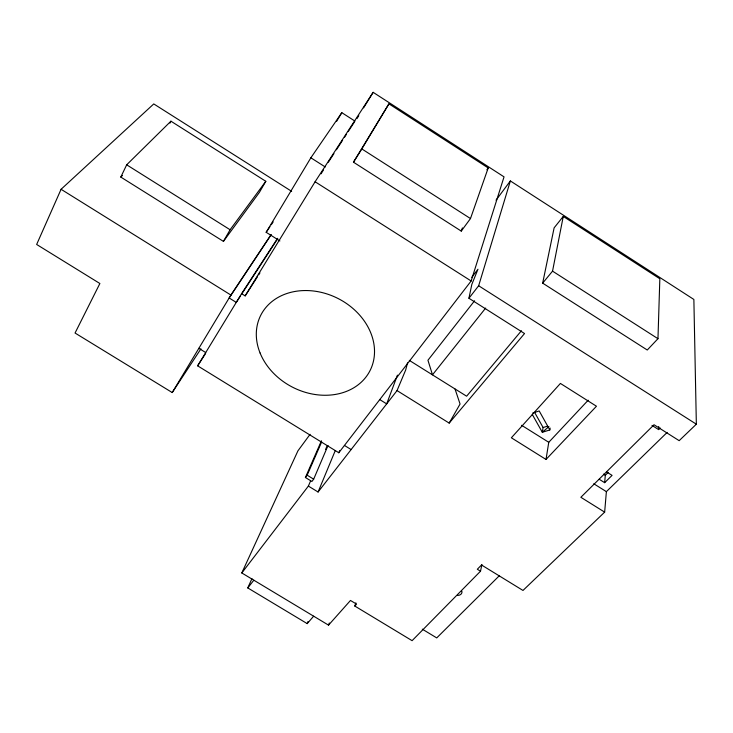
<?xml version="1.0" encoding="UTF-8"?>
<svg xmlns="http://www.w3.org/2000/svg" width="733" height="733" viewBox="0 0 733 733"><rect width="100%" height="100%" fill="white"/><g stroke="black" fill="none" stroke-linecap="round" stroke-linejoin="round"><path stroke-width="1.1" d="M651.994 425.397L658.619 429.593L658.701 426.478M657.968 338.701L659.837 278.769L563.265 216.418L554.121 227.853L542.658 283.14L647.266 350.017L657.968 338.701L552.545 271.146L563.265 216.418M355.862 602.865L354.818 606.054L412.093 640.669L480.509 571.209L477.32 569.257L481.508 564.987L522.986 590.45L604.652 512.129L606.383 491.641L667.131 432.433M599.2 479.263L604.652 482.68L605.302 475.277L608.243 472.364M532.268 414.429L542.31 432.268L549.832 429.95L550.135 428.063M546.012 459.454L596.46 406.229L560.406 383.432L511.359 437.784L546.012 459.454L548.76 442.301L588.196 400.2M534.76 412.661L543.107 427.531L542.31 432.268L548.935 426.624M407.548 362.853L405.679 370.009L397.039 390.588L449.182 423.097L524.535 333.533L468.928 298.258L471.823 284.422L477.953 269.249L471.759 277.312M480.509 571.209L481.92 564.52M468.928 298.258L478.658 285.76L510.36 180.941L693.867 299.458L696.35 424.187L679.161 440.67L654.028 424.755L580.857 497.286L604.652 512.129M471.145 280.986L504.038 176.864L373.143 92.331L315.098 181.766L245.161 295.894L241.588 293.667L197.635 365.831L338.811 452.756L471.145 280.986L315.098 181.766M310.077 434.33L297.937 450.832L241.798 572.959L328.531 625.139L329.282 622.986M470.485 218.562L488.205 167.949L388.93 103.839L353.471 162.195L461.259 231.097L470.485 218.562L361.827 148.936L388.93 103.839M461.259 231.097L462.404 227.899M251.96 578.584L247.781 587.93L307.209 623.627L308.007 621.483M397.442 375.149L386.685 403.892L379.767 399.595M338.811 452.756L339.681 450.639M310.636 480.83L308.382 486.08L318.076 492.008L335.183 450.795M321.439 440.78L305.404 477.504L311.901 481.48L313.669 479.171L328.027 445.49M325.608 449.402L326.927 446.296M305.404 477.504L307.164 475.186L321.668 441.889M291.642 191.331L153.765 103.93L61.077 189.288L36.65 244.465L99.88 283.506L75.05 333.029L172.228 392.549L200.952 348.807M120.798 177.074L126.681 164.815L170.926 121.192L265.813 181.298L259.4 192.376L223.428 241.386L120.798 177.074L122.411 175.462M169.964 123.126L170.926 121.192M449.182 423.097L460.067 404.03L455.046 389.04M223.428 241.386L230.098 229.75L265.813 181.298M279.896 240.946L266.161 232.297L310.865 157.797L341.816 112.671L354.983 121.128M172.228 392.549L230.904 295.06L270.816 235.027M336.493 121.495L341.816 112.671M321.091 173.794L323.482 169.9M356.998 118.581L358.794 115.667M363.577 107.888L373.143 92.331M353.471 162.195L361.827 148.936M245.161 295.894L257.466 276.753M258.703 274.838L259.931 272.923M197.635 365.831L205.643 353.434M240.598 295.738L236.264 302.399L229.154 297.974L271.302 234.551M241.835 293.832L277.725 238.601M328.366 162.204L333.936 153.609M336.42 149.789L342.604 140.232M344.464 137.373L346.315 134.506M348.175 131.638L354.36 122.09M241.588 293.667L277.578 238.326M266.161 232.297L269.982 226.644M271.256 224.756L273.162 221.925M486.886 169.772L488.205 167.949M496.021 200.201L510.36 180.941M241.798 572.959L308.382 486.08M318.076 492.008L397.039 390.588M247.781 587.93L253.838 580.197M474.572 300.787L427.944 360.242L432.488 374.82L485.667 308.062M542.658 283.14L552.545 271.146M521.429 330.748L466.619 396.205L409.307 360.379M307.209 623.627L313.66 616.187M328.531 625.139L350.484 600.455L356.55 604.12L354.818 606.054M499.2 575.854L436.74 637.912L422.29 629.152M604.652 482.68L612.073 475.378L606.594 471.933M658.619 429.593L660.241 427.999M532.735 413.009L539.204 410.956L549.832 429.95M543.107 427.531L547.386 426.212M307.164 475.186L313.669 479.171M198.854 348.312L205.716 352.555M344.446 445.435L351.134 449.558M61.077 189.288L230.904 295.06M603.497 474.15L605.302 475.277M521.603 425.287L548.76 442.301M593.794 483.771L606.383 491.641M126.681 164.815L230.098 229.75M478.658 285.76L696.35 424.187M310.865 157.797L325.278 166.987M461.845 591.174A5.607 3.986 16.2 0 1 457.649 595.434M260.087 353.013A61.251 49.844 26.8 0 0 361.112 382.333A61.251 49.844 26.8 0 0 325.058 293.356A61.251 49.844 26.8 0 0 260.087 353.013"/></g></svg>
